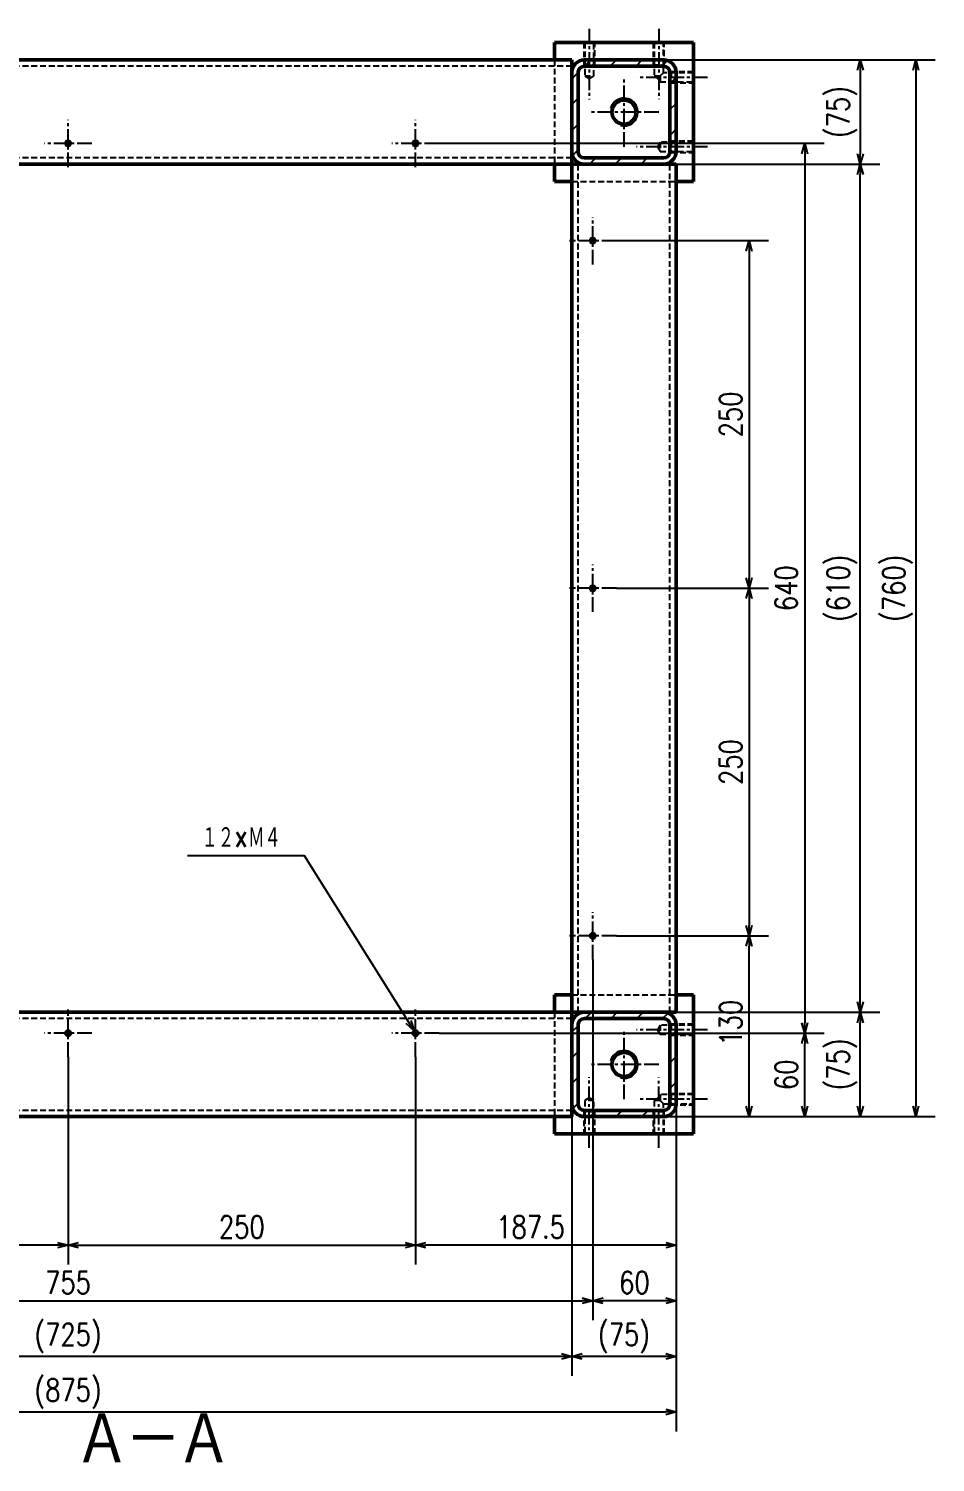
# Model space of a CAD drawing. Header units: millimetres. Extents: x -2067 to 1403, y -5380 to 1186.
# Drawn here: x -1578 to -925, y -5328 to -4296 of the extents above; entities that cross this region are included whole.
import ezdxf

# ---------------------------------------------------------------- set-up
doc = ezdxf.new("R2010")
doc.units = ezdxf.units.MM
doc.header["$LTSCALE"] = 0.331102
doc.linetypes.add('CENTER', pattern=[50.8, 31.75, -6.35, 6.35, -6.35])
doc.linetypes.add('DASHED', pattern=[19.05, 12.7, -6.35])
doc.layers.add('設計用（構成部品類）', color=7, linetype='Continuous')
doc.styles.get("Standard").update_dxf_attribs({"font": 'txt', "bigfont": 'extfont2'})
doc.dimstyles.get("Standard").update_dxf_attribs({"dimtxt": 2.5, "dimasz": 2.5, "dimexe": 1.25, "dimexo": 0.625, "dimtad": 1, "dimzin": 0, "dimdsep": 46, "dimtxsty": 'Standard', "dimcen": 2.5, "dimadec": 0, "dimazin": 0, "dimtfac": 0.75, "dimtmove": 0, "dimatfit": 3, "dimfxl": 1, "dimarcsym": 0})

# ---------------------------------------------------------------- blocks, each defined once
blk = doc.blocks.new('_OPEN30')
at = {"color": 0, "linetype": 'ByBlock', "lineweight": -2}
for p, q in [((-1, 0.267949), (0, 0)), ((0, 0), (-1, -0.267949)), ((0, 0), (-1, 0))]:
    blk.add_line(p, q, dxfattribs=at)
blk = doc.blocks.new('*D282')
at = {"layer": 'Defpoints', "color": 0}
for p in [(-1282.2, -4378.9), (-1282.2, -5018.9), (-1019.2, -5018.9)]:
    blk.add_point(p, dxfattribs=at)
at = {"layer": '設計用（構成部品類）', "color": 0, "linetype": 'Continuous', "lineweight": 25}
for p, q in [((-1282.2, -4378.9), (-1005.2, -4378.9)), ((-1019.2, -4386.4), (-1019.2, -5011.4)), ((-1282.2, -5018.9), (-1005.2, -5018.9))]:
    blk.add_line(p, q, dxfattribs=at)
at = {"layer": '設計用（構成部品類）', "color": 0, "lineweight": 25, "xscale": 7.5, "yscale": 7.5, "zscale": 7.5}
for p, rotation in [((-1019.2, -4378.9), 89.99999999999999), ((-1019.2, -5018.9), 270)]:
    blk.add_blockref('_OPEN30', p, dxfattribs=dict(at, rotation=rotation))
at = {"layer": '設計用（構成部品類）', "color": 0, "lineweight": 50, "insert": (-1032.5, -4698.9), "char_height": 16, "attachment_point": 5, "rotation": 90}
blk.add_mtext('\\W0.800000;640', dxfattribs=at)
blk = doc.blocks.new('*D283')
at = {"layer": 'Defpoints', "color": 0}
for p in [(-1282.2, -5018.9), (-1019.2, -5018.9), (-1120.7, -5078.9)]:
    blk.add_point(p, dxfattribs=at)
at = {"layer": '設計用（構成部品類）', "color": 0, "linetype": 'Continuous', "lineweight": 25}
for p, q in [((-1282.2, -5018.9), (-1005.2, -5018.9)), ((-1019.2, -5071.4), (-1019.2, -5026.4)), ((-1120.7, -5078.9), (-1005.2, -5078.9))]:
    blk.add_line(p, q, dxfattribs=at)
at = {"layer": '設計用（構成部品類）', "color": 0, "lineweight": 25, "xscale": 7.5, "yscale": 7.5, "zscale": 7.5}
for p, rotation in [((-1019.2, -5018.9), 90), ((-1019.2, -5078.9), 270)]:
    blk.add_blockref('_OPEN30', p, dxfattribs=dict(at, rotation=rotation))
at = {"layer": '設計用（構成部品類）', "color": 0, "lineweight": 50, "insert": (-1032.4, -5048.9), "char_height": 16, "attachment_point": 5, "rotation": 90}
blk.add_mtext('\\W0.800000;60', dxfattribs=at)
blk = doc.blocks.new('*D284')
at = {"layer": 'Defpoints', "color": 0}
for p in [(-1154.7, -4698.9), (-1154.7, -4948.9), (-1059.2, -4948.9)]:
    blk.add_point(p, dxfattribs=at)
at = {"layer": '設計用（構成部品類）', "color": 0, "linetype": 'Continuous', "lineweight": 25}
for p, q in [((-1154.7, -4698.9), (-1045.2, -4698.9)), ((-1059.2, -4706.4), (-1059.2, -4941.4)), ((-1154.7, -4948.9), (-1045.2, -4948.9))]:
    blk.add_line(p, q, dxfattribs=at)
at = {"layer": '設計用（構成部品類）', "color": 0, "lineweight": 25, "xscale": 7.5, "yscale": 7.5, "zscale": 7.5}
for p, rotation in [((-1059.2, -4698.9), 90), ((-1059.2, -4948.9), 270)]:
    blk.add_blockref('_OPEN30', p, dxfattribs=dict(at, rotation=rotation))
at = {"layer": '設計用（構成部品類）', "color": 0, "lineweight": 50, "insert": (-1072.4, -4823.9), "char_height": 16, "attachment_point": 5, "rotation": 90}
blk.add_mtext('\\W0.800000;250', dxfattribs=at)
blk = doc.blocks.new('*D285')
at = {"layer": 'Defpoints', "color": 0}
for p in [(-1154.7, -4448.9), (-1154.7, -4698.9), (-1059.2, -4698.9)]:
    blk.add_point(p, dxfattribs=at)
at = {"layer": '設計用（構成部品類）', "color": 0, "linetype": 'Continuous', "lineweight": 25}
for p, q in [((-1154.7, -4448.9), (-1045.2, -4448.9)), ((-1059.2, -4456.4), (-1059.2, -4691.4)), ((-1154.7, -4698.9), (-1045.2, -4698.9))]:
    blk.add_line(p, q, dxfattribs=at)
at = {"layer": '設計用（構成部品類）', "color": 0, "lineweight": 25, "xscale": 7.5, "yscale": 7.5, "zscale": 7.5}
for p, rotation in [((-1059.2, -4448.9), 90), ((-1059.2, -4698.9), 270)]:
    blk.add_blockref('_OPEN30', p, dxfattribs=dict(at, rotation=rotation))
at = {"layer": '設計用（構成部品類）', "color": 0, "lineweight": 50, "insert": (-1072.4, -4573.9), "char_height": 16, "attachment_point": 5, "rotation": 90}
blk.add_mtext('\\W0.800000;250', dxfattribs=at)
blk = doc.blocks.new('*D286')
at = {"layer": 'Defpoints', "color": 0}
for p in [(-1154.7, -4948.9), (-1059.2, -4948.9), (-1120.7, -5078.9)]:
    blk.add_point(p, dxfattribs=at)
at = {"layer": '設計用（構成部品類）', "color": 0, "linetype": 'Continuous', "lineweight": 25}
for p, q in [((-1154.7, -4948.9), (-1045.2, -4948.9)), ((-1059.2, -5071.4), (-1059.2, -4956.4)), ((-1120.7, -5078.9), (-1045.2, -5078.9))]:
    blk.add_line(p, q, dxfattribs=at)
at = {"layer": '設計用（構成部品類）', "color": 0, "lineweight": 25, "xscale": 7.5, "yscale": 7.5, "zscale": 7.5}
for p, rotation in [((-1059.2, -4948.9), 90), ((-1059.2, -5078.9), 270)]:
    blk.add_blockref('_OPEN30', p, dxfattribs=dict(at, rotation=rotation))
at = {"layer": '設計用（構成部品類）', "color": 0, "lineweight": 50, "insert": (-1072.4, -5011.4), "char_height": 16, "attachment_point": 5, "rotation": 90}
blk.add_mtext('\\W0.800000;130', dxfattribs=at)
blk = doc.blocks.new('*D287')
at = {"layer": 'Defpoints', "color": 0}
for p in [(-1926.7, -4965.9), (-1171.7, -4965.9), (-1171.7, -5211.4)]:
    blk.add_point(p, dxfattribs=at)
at = {"layer": '設計用（構成部品類）', "color": 0, "linetype": 'Continuous', "lineweight": 25}
for p, q in [((-1926.7, -4965.9), (-1926.7, -5225.4)), ((-1171.7, -4965.9), (-1171.7, -5225.4)), ((-1919.2, -5211.4), (-1179.2, -5211.4))]:
    blk.add_line(p, q, dxfattribs=at)
at = {"layer": '設計用（構成部品類）', "color": 0, "lineweight": 25, "xscale": 7.5, "yscale": 7.5, "zscale": 7.5, "rotation": 180}
blk.add_blockref('_OPEN30', (-1926.7, -5211.4), dxfattribs=at)
at = {"layer": '設計用（構成部品類）', "color": 0, "lineweight": 25, "xscale": 7.5, "yscale": 7.5, "zscale": 7.5}
blk.add_blockref('_OPEN30', (-1171.7, -5211.4), dxfattribs=at)
at = {"layer": '設計用（構成部品類）', "color": 0, "lineweight": 50, "insert": (-1549.2, -5198.3), "char_height": 16, "attachment_point": 5}
blk.add_mtext('\\W0.800000;755', dxfattribs=at)
blk = doc.blocks.new('*D288')
at = {"layer": 'Defpoints', "color": 0}
for p in [(-1171.7, -4965.9), (-1111.7, -5069.9), (-1171.7, -5211.4)]:
    blk.add_point(p, dxfattribs=at)
at = {"layer": '設計用（構成部品類）', "color": 0, "linetype": 'Continuous', "lineweight": 25}
for p, q in [((-1171.7, -4965.9), (-1171.7, -5225.4)), ((-1111.7, -5069.9), (-1111.7, -5225.4)), ((-1119.2, -5211.4), (-1164.2, -5211.4))]:
    blk.add_line(p, q, dxfattribs=at)
at = {"layer": '設計用（構成部品類）', "color": 0, "lineweight": 25, "xscale": 7.5, "yscale": 7.5, "zscale": 7.5, "rotation": 180}
blk.add_blockref('_OPEN30', (-1171.7, -5211.4), dxfattribs=at)
at = {"layer": '設計用（構成部品類）', "color": 0, "lineweight": 25, "xscale": 7.5, "yscale": 7.5, "zscale": 7.5}
blk.add_blockref('_OPEN30', (-1111.7, -5211.4), dxfattribs=at)
at = {"layer": '設計用（構成部品類）', "color": 0, "lineweight": 50, "insert": (-1141.7, -5198.3), "char_height": 16, "attachment_point": 5}
blk.add_mtext('\\W0.800000;60', dxfattribs=at)
blk = doc.blocks.new('*D289')
at = {"layer": 'Defpoints', "color": 0}
for p in [(-1549.2, -5035.9), (-1299.2, -5035.9), (-1299.2, -5171.4)]:
    blk.add_point(p, dxfattribs=at)
at = {"layer": '設計用（構成部品類）', "color": 0, "linetype": 'Continuous', "lineweight": 25}
for p, q in [((-1549.2, -5035.9), (-1549.2, -5185.4)), ((-1299.2, -5035.9), (-1299.2, -5185.4)), ((-1541.7, -5171.4), (-1306.7, -5171.4))]:
    blk.add_line(p, q, dxfattribs=at)
at = {"layer": '設計用（構成部品類）', "color": 0, "lineweight": 25, "xscale": 7.5, "yscale": 7.5, "zscale": 7.5, "rotation": 180}
blk.add_blockref('_OPEN30', (-1549.2, -5171.4), dxfattribs=at)
at = {"layer": '設計用（構成部品類）', "color": 0, "lineweight": 25, "xscale": 7.5, "yscale": 7.5, "zscale": 7.5}
blk.add_blockref('_OPEN30', (-1299.2, -5171.4), dxfattribs=at)
at = {"layer": '設計用（構成部品類）', "color": 0, "lineweight": 50, "insert": (-1424.2, -5158.3), "char_height": 16, "attachment_point": 5}
blk.add_mtext('\\W0.800000;250', dxfattribs=at)
blk = doc.blocks.new('*D290')
at = {"layer": 'Defpoints', "color": 0}
for p in [(-1799.2, -5035.9), (-1549.2, -5035.9), (-1799.2, -5171.4)]:
    blk.add_point(p, dxfattribs=at)
at = {"layer": '設計用（構成部品類）', "color": 0, "linetype": 'Continuous', "lineweight": 25}
for p, q in [((-1799.2, -5035.9), (-1799.2, -5185.4)), ((-1549.2, -5035.9), (-1549.2, -5185.4)), ((-1556.7, -5171.4), (-1791.7, -5171.4))]:
    blk.add_line(p, q, dxfattribs=at)
at = {"layer": '設計用（構成部品類）', "color": 0, "lineweight": 25, "xscale": 7.5, "yscale": 7.5, "zscale": 7.5, "rotation": 180}
blk.add_blockref('_OPEN30', (-1799.2, -5171.4), dxfattribs=at)
at = {"layer": '設計用（構成部品類）', "color": 0, "lineweight": 25, "xscale": 7.5, "yscale": 7.5, "zscale": 7.5}
blk.add_blockref('_OPEN30', (-1549.2, -5171.4), dxfattribs=at)
at = {"layer": '設計用（構成部品類）', "color": 0, "lineweight": 50, "insert": (-1674.2, -5158.3), "char_height": 16, "attachment_point": 5}
blk.add_mtext('\\W0.800000;250', dxfattribs=at)
blk = doc.blocks.new('*D291')
at = {"layer": 'Defpoints', "color": 0}
for p in [(-1299.2, -5035.9), (-1111.7, -5069.9), (-1299.2, -5171.4)]:
    blk.add_point(p, dxfattribs=at)
at = {"layer": '設計用（構成部品類）', "color": 0, "linetype": 'Continuous', "lineweight": 25}
for p, q in [((-1299.2, -5035.9), (-1299.2, -5185.4)), ((-1111.7, -5069.9), (-1111.7, -5185.4)), ((-1119.2, -5171.4), (-1291.7, -5171.4))]:
    blk.add_line(p, q, dxfattribs=at)
at = {"layer": '設計用（構成部品類）', "color": 0, "lineweight": 25, "xscale": 7.5, "yscale": 7.5, "zscale": 7.5, "rotation": 180}
blk.add_blockref('_OPEN30', (-1299.2, -5171.4), dxfattribs=at)
at = {"layer": '設計用（構成部品類）', "color": 0, "lineweight": 25, "xscale": 7.5, "yscale": 7.5, "zscale": 7.5}
blk.add_blockref('_OPEN30', (-1111.7, -5171.4), dxfattribs=at)
at = {"layer": '設計用（構成部品類）', "color": 0, "lineweight": 50, "insert": (-1216.4, -5158.3), "char_height": 16, "attachment_point": 5}
blk.add_mtext('\\W0.800000;187.5', dxfattribs=at)
blk = doc.blocks.new('DIM_0006')
at = {"layer": '設計用（構成部品類）', "color": 7, "linetype": 'Continuous', "lineweight": 25}
for points in [[(2.3, 139.4), (0, 146.8), (5.7, 141.5)], [(0, 146.8), (78.9, 21), (162.9, 21)]]:
    blk.add_lwpolyline(points, dxfattribs=at)
at = {"layer": '設計用（構成部品類）', "color": 7, "linetype": 'Continuous', "lineweight": 50, "width": 0.666667}
blk.add_text('１２×Ｍ４', height=16, rotation=180, dxfattribs=at).set_placement((152.9, 16))
blk = doc.blocks.new('*D293')
at = {"layer": 'Defpoints', "color": 0}
for p in [(-1120.7, -4318.9), (-1120.7, -5078.9), (-939.2, -5078.9)]:
    blk.add_point(p, dxfattribs=at)
at = {"layer": '設計用（構成部品類）', "color": 0, "linetype": 'Continuous', "lineweight": 25}
for p, q in [((-1120.7, -4318.9), (-925.2, -4318.9)), ((-939.2, -4326.4), (-939.2, -5071.4)), ((-1120.7, -5078.9), (-925.2, -5078.9))]:
    blk.add_line(p, q, dxfattribs=at)
at = {"layer": '設計用（構成部品類）', "color": 0, "lineweight": 25, "xscale": 7.5, "yscale": 7.5, "zscale": 7.5}
for p, rotation in [((-939.2, -4318.9), 90), ((-939.2, -5078.9), 270)]:
    blk.add_blockref('_OPEN30', p, dxfattribs=dict(at, rotation=rotation))
at = {"layer": '設計用（構成部品類）', "color": 0, "lineweight": 50, "insert": (-952.4, -4698.9), "char_height": 16, "attachment_point": 5, "rotation": 90}
blk.add_mtext('\\W0.800000;(760)', dxfattribs=at)
blk = doc.blocks.new('*D294')
at = {"layer": 'Defpoints', "color": 0}
for p in [(-1120.7, -4318.9), (-1120.7, -4393.9), (-979.2, -4393.9)]:
    blk.add_point(p, dxfattribs=at)
at = {"layer": '設計用（構成部品類）', "color": 0, "linetype": 'Continuous', "lineweight": 25}
for p, q in [((-1120.7, -4318.9), (-965.2, -4318.9)), ((-979.2, -4326.4), (-979.2, -4386.4)), ((-1120.7, -4393.9), (-965.2, -4393.9))]:
    blk.add_line(p, q, dxfattribs=at)
at = {"layer": '設計用（構成部品類）', "color": 0, "lineweight": 25, "xscale": 7.5, "yscale": 7.5, "zscale": 7.5}
for p, rotation in [((-979.2, -4318.9), 90), ((-979.2, -4393.9), 270)]:
    blk.add_blockref('_OPEN30', p, dxfattribs=dict(at, rotation=rotation))
at = {"layer": '設計用（構成部品類）', "color": 0, "lineweight": 50, "insert": (-992.4, -4356.4), "char_height": 16, "attachment_point": 5, "rotation": 90}
blk.add_mtext('\\W0.800000;(75)', dxfattribs=at)
blk = doc.blocks.new('*D295')
at = {"layer": 'Defpoints', "color": 0}
for p in [(-1120.7, -4393.9), (-979.2, -4393.9), (-1120.7, -5003.9)]:
    blk.add_point(p, dxfattribs=at)
at = {"layer": '設計用（構成部品類）', "color": 0, "linetype": 'Continuous', "lineweight": 25}
for p, q in [((-1120.7, -4393.9), (-965.2, -4393.9)), ((-979.2, -4996.4), (-979.2, -4401.4)), ((-1120.7, -5003.9), (-965.2, -5003.9))]:
    blk.add_line(p, q, dxfattribs=at)
at = {"layer": '設計用（構成部品類）', "color": 0, "lineweight": 25, "xscale": 7.5, "yscale": 7.5, "zscale": 7.5}
for p, rotation in [((-979.2, -4393.9), 90), ((-979.2, -5003.9), 270)]:
    blk.add_blockref('_OPEN30', p, dxfattribs=dict(at, rotation=rotation))
at = {"layer": '設計用（構成部品類）', "color": 0, "lineweight": 50, "insert": (-992.4, -4698.9), "char_height": 16, "attachment_point": 5, "rotation": 90}
blk.add_mtext('\\W0.800000;(610)', dxfattribs=at)
blk = doc.blocks.new('*D296')
at = {"layer": 'Defpoints', "color": 0}
for p in [(-1120.7, -5003.9), (-979.2, -5003.9), (-1120.7, -5078.9)]:
    blk.add_point(p, dxfattribs=at)
at = {"layer": '設計用（構成部品類）', "color": 0, "linetype": 'Continuous', "lineweight": 25}
for p, q in [((-1120.7, -5003.9), (-965.2, -5003.9)), ((-979.2, -5071.4), (-979.2, -5011.4)), ((-1120.7, -5078.9), (-965.2, -5078.9))]:
    blk.add_line(p, q, dxfattribs=at)
at = {"layer": '設計用（構成部品類）', "color": 0, "lineweight": 25, "xscale": 7.5, "yscale": 7.5, "zscale": 7.5}
for p, rotation in [((-979.2, -5003.9), 90), ((-979.2, -5078.9), 270)]:
    blk.add_blockref('_OPEN30', p, dxfattribs=dict(at, rotation=rotation))
at = {"layer": '設計用（構成部品類）', "color": 0, "lineweight": 50, "insert": (-992.4, -5041.4), "char_height": 16, "attachment_point": 5, "rotation": 90}
blk.add_mtext('\\W0.800000;(75)', dxfattribs=at)
blk = doc.blocks.new('*D298')
at = {"layer": 'Defpoints', "color": 0}
for p in [(-1911.7, -5069.9), (-1186.7, -5069.9), (-1911.7, -5251.4)]:
    blk.add_point(p, dxfattribs=at)
at = {"layer": '設計用（構成部品類）', "color": 0, "linetype": 'Continuous', "lineweight": 25}
for p, q in [((-1911.7, -5069.9), (-1911.7, -5265.4)), ((-1186.7, -5069.9), (-1186.7, -5265.4)), ((-1194.2, -5251.4), (-1904.2, -5251.4))]:
    blk.add_line(p, q, dxfattribs=at)
at = {"layer": '設計用（構成部品類）', "color": 0, "lineweight": 25, "xscale": 7.5, "yscale": 7.5, "zscale": 7.5, "rotation": 180}
blk.add_blockref('_OPEN30', (-1911.7, -5251.4), dxfattribs=at)
at = {"layer": '設計用（構成部品類）', "color": 0, "lineweight": 25, "xscale": 7.5, "yscale": 7.5, "zscale": 7.5}
blk.add_blockref('_OPEN30', (-1186.7, -5251.4), dxfattribs=at)
at = {"layer": '設計用（構成部品類）', "color": 0, "lineweight": 50, "insert": (-1549.2, -5238.3), "char_height": 16, "attachment_point": 5}
blk.add_mtext('\\W0.800000;(725)', dxfattribs=at)
blk = doc.blocks.new('*D299')
at = {"layer": 'Defpoints', "color": 0}
for p in [(-1186.7, -5069.9), (-1111.7, -5069.9), (-1186.7, -5251.4)]:
    blk.add_point(p, dxfattribs=at)
at = {"layer": '設計用（構成部品類）', "color": 0, "linetype": 'Continuous', "lineweight": 25}
for p, q in [((-1186.7, -5069.9), (-1186.7, -5265.4)), ((-1111.7, -5069.9), (-1111.7, -5265.4)), ((-1119.2, -5251.4), (-1179.2, -5251.4))]:
    blk.add_line(p, q, dxfattribs=at)
at = {"layer": '設計用（構成部品類）', "color": 0, "lineweight": 25, "xscale": 7.5, "yscale": 7.5, "zscale": 7.5, "rotation": 180}
blk.add_blockref('_OPEN30', (-1186.7, -5251.4), dxfattribs=at)
at = {"layer": '設計用（構成部品類）', "color": 0, "lineweight": 25, "xscale": 7.5, "yscale": 7.5, "zscale": 7.5}
blk.add_blockref('_OPEN30', (-1111.7, -5251.4), dxfattribs=at)
at = {"layer": '設計用（構成部品類）', "color": 0, "lineweight": 50, "insert": (-1149.2, -5238.3), "char_height": 16, "attachment_point": 5}
blk.add_mtext('\\W0.800000;(75)', dxfattribs=at)
blk = doc.blocks.new('*D300')
at = {"layer": 'Defpoints', "color": 0}
for p in [(-1986.7, -5069.9), (-1111.7, -5069.9), (-1111.7, -5291.4)]:
    blk.add_point(p, dxfattribs=at)
at = {"layer": '設計用（構成部品類）', "color": 0, "linetype": 'Continuous', "lineweight": 25}
for p, q in [((-1986.7, -5069.9), (-1986.7, -5305.4)), ((-1111.7, -5069.9), (-1111.7, -5305.4)), ((-1979.2, -5291.4), (-1119.2, -5291.4))]:
    blk.add_line(p, q, dxfattribs=at)
at = {"layer": '設計用（構成部品類）', "color": 0, "lineweight": 25, "xscale": 7.5, "yscale": 7.5, "zscale": 7.5, "rotation": 180}
blk.add_blockref('_OPEN30', (-1986.7, -5291.4), dxfattribs=at)
at = {"layer": '設計用（構成部品類）', "color": 0, "lineweight": 25, "xscale": 7.5, "yscale": 7.5, "zscale": 7.5}
blk.add_blockref('_OPEN30', (-1111.7, -5291.4), dxfattribs=at)
at = {"layer": '設計用（構成部品類）', "color": 0, "lineweight": 50, "insert": (-1549.2, -5278.3), "char_height": 16, "attachment_point": 5}
blk.add_mtext('\\W0.800000;(875)', dxfattribs=at)
blk = doc.blocks.new('JZB_0108')
at = {"layer": '設計用（構成部品類）', "color": 8, "linetype": 'CENTER', "lineweight": 25}
for p, q in [((17, 34), (17, 0)), ((0, 17), (34, 17))]:
    blk.add_line(p, q, dxfattribs=at)
at = {"layer": '設計用（構成部品類）', "color": 254, "linetype": 'Continuous', "lineweight": 50}
blk.add_circle((17, 17), 1.62, dxfattribs=at)
at = {"layer": '設計用（構成部品類）', "color": 254, "linetype": 'Continuous', "lineweight": 25}
blk.add_arc((17, 17), 2, 75, 345, dxfattribs=at)
blk = doc.blocks.new('JZB_0109')
at = {"layer": '設計用（構成部品類）', "color": 8, "linetype": 'CENTER', "lineweight": 25}
for p, q in [((17, 34), (17, 0)), ((0, 17), (34, 17))]:
    blk.add_line(p, q, dxfattribs=at)
at = {"layer": '設計用（構成部品類）', "color": 254, "linetype": 'Continuous', "lineweight": 50}
blk.add_circle((17, 17), 1.62, dxfattribs=at)
at = {"layer": '設計用（構成部品類）', "color": 254, "linetype": 'Continuous', "lineweight": 25}
blk.add_arc((17, 17), 2, 75, 345, dxfattribs=at)
blk = doc.blocks.new('JZB_0110')
at = {"layer": '設計用（構成部品類）', "color": 8, "linetype": 'CENTER', "lineweight": 25}
for p, q in [((17, 34), (17, 0)), ((0, 17), (34, 17))]:
    blk.add_line(p, q, dxfattribs=at)
at = {"layer": '設計用（構成部品類）', "color": 254, "linetype": 'Continuous', "lineweight": 50}
blk.add_circle((17, 17), 1.62, dxfattribs=at)
at = {"layer": '設計用（構成部品類）', "color": 254, "linetype": 'Continuous', "lineweight": 25}
blk.add_arc((17, 17), 2, 75, 345, dxfattribs=at)
blk = doc.blocks.new('JZB_0111')
at = {"layer": '設計用（構成部品類）', "color": 8, "linetype": 'CENTER', "lineweight": 25}
blk.add_line((0, 4), (50.6, 4), dxfattribs=at)
at = {"layer": '設計用（構成部品類）', "color": 254, "linetype": 'DASHED', "lineweight": 25}
for p, q in [((26, 8), (10, 8)), ((34, 7.3), (10, 7.3)), ((10, 0.7), (31.7, 0.7)), ((10, 0), (26, 0)), ((26, 0), (26, 8)), ((27.2, 7.3), (26, 8)), ((26, 0), (27.2, 0.7)), ((34, 3), (34, 7.3)), ((35.6, 4.6), (34, 7.3)), ((35.6, 4.6), (35.5, 4.5))]:
    blk.add_line(p, q, dxfattribs=at)
blk = doc.blocks.new('JZB_0112')
at = {"layer": '設計用（構成部品類）', "color": 8, "linetype": 'CENTER', "lineweight": 25}
blk.add_line((0, 4), (50.9, 4), dxfattribs=at)
at = {"layer": '設計用（構成部品類）', "color": 254, "linetype": 'DASHED', "lineweight": 25}
for p, q in [((26, 8), (10, 8)), ((34, 7.3), (10, 7.3)), ((10, 0.7), (34, 0.7)), ((10, 0), (26, 0)), ((27.2, 7.3), (26, 8)), ((26, 0), (26, 8)), ((26, 0), (27.2, 0.7)), ((34, 0.7), (34, 7.3)), ((35.9, 4), (34, 7.3)), ((34, 0.7), (35.9, 4))]:
    blk.add_line(p, q, dxfattribs=at)
blk = doc.blocks.new('JZB_0113')
at = {"layer": '設計用（構成部品類）', "color": 8, "linetype": 'CENTER', "lineweight": 25}
blk.add_line((4, 0), (4, 50.9), dxfattribs=at)
at = {"layer": '設計用（構成部品類）', "color": 254, "linetype": 'DASHED', "lineweight": 25}
for p, q in [((4, 35.9), (0.7, 34)), ((0.7, 34), (0.7, 10)), ((7.3, 34), (0.7, 34)), ((7.3, 34), (4, 35.9)), ((7.3, 10), (7.3, 34)), ((0.7, 27.2), (0, 26)), ((0, 26), (0, 10)), ((8, 26), (0, 26)), ((8, 26), (7.3, 27.2)), ((8, 10), (8, 26))]:
    blk.add_line(p, q, dxfattribs=at)
blk = doc.blocks.new('JZB_0114')
at = {"layer": '設計用（構成部品類）', "color": 8, "linetype": 'CENTER', "lineweight": 25}
blk.add_line((4, 0), (4, 50.6), dxfattribs=at)
at = {"layer": '設計用（構成部品類）', "color": 254, "linetype": 'DASHED', "lineweight": 25}
for p, q in [((0.7, 31.7), (0.7, 10)), ((7.3, 34), (3, 34)), ((7.3, 34), (4.6, 35.6)), ((7.3, 10), (7.3, 34)), ((0.7, 27.2), (0, 26)), ((0, 26), (0, 10)), ((8, 26), (0, 26)), ((8, 26), (7.3, 27.2)), ((8, 10), (8, 26))]:
    blk.add_line(p, q, dxfattribs=at)
blk = doc.blocks.new('JZB_0115')
at = {"layer": '設計用（構成部品類）', "color": 8, "linetype": 'CENTER', "lineweight": 25}
for p, q in [((25, 50), (25, 0)), ((0, 25), (50, 25))]:
    blk.add_line(p, q, dxfattribs=at)
at = {"layer": '設計用（構成部品類）', "color": 254, "linetype": 'Continuous', "lineweight": 50}
blk.add_circle((25, 25), 8.65, dxfattribs=at)
at = {"layer": '設計用（構成部品類）', "color": 254, "linetype": 'Continuous', "lineweight": 25}
blk.add_arc((25, 25), 10, 75, 345, dxfattribs=at)
blk = doc.blocks.new('JZB_0116')
at = {"layer": '設計用（構成部品類）', "color": 8, "linetype": 'CENTER', "lineweight": 25}
blk.add_line((0, 4), (50.6, 4), dxfattribs=at)
at = {"layer": '設計用（構成部品類）', "color": 254, "linetype": 'DASHED', "lineweight": 25}
for p, q in [((26, 8), (10, 8)), ((31.7, 7.3), (10, 7.3)), ((10, 0.7), (34, 0.7)), ((10, 0), (26, 0)), ((27.2, 7.3), (26, 8)), ((26, 0), (26, 8)), ((26, 0), (27.2, 0.7)), ((34, 0.7), (34, 5)), ((34, 0.7), (35.6, 3.4))]:
    blk.add_line(p, q, dxfattribs=at)
blk = doc.blocks.new('JZB_0117')
at = {"layer": '設計用（構成部品類）', "color": 8, "linetype": 'CENTER', "lineweight": 25}
blk.add_line((0, 4), (50.9, 4), dxfattribs=at)
at = {"layer": '設計用（構成部品類）', "color": 254, "linetype": 'DASHED', "lineweight": 25}
for p, q in [((26, 8), (10, 8)), ((34, 7.3), (10, 7.3)), ((10, 0.7), (34, 0.7)), ((10, 0), (26, 0)), ((27.2, 7.3), (26, 8)), ((26, 0), (26, 8)), ((26, 0), (27.2, 0.7)), ((35.9, 4), (34, 7.3)), ((34, 0.7), (34, 7.3)), ((34, 0.7), (35.9, 4))]:
    blk.add_line(p, q, dxfattribs=at)
blk = doc.blocks.new('JZB_0118')
at = {"layer": '設計用（構成部品類）', "color": 8, "linetype": 'CENTER', "lineweight": 25}
blk.add_line((4, 50.9), (4, 0), dxfattribs=at)
at = {"layer": '設計用（構成部品類）', "color": 254, "linetype": 'DASHED', "lineweight": 25}
for p, q in [((0, 40.9), (0, 24.9)), ((0.7, 40.9), (0.7, 16.9)), ((7.3, 16.9), (7.3, 40.9)), ((8, 24.9), (8, 40.9)), ((0, 24.9), (0.7, 23.8)), ((0, 24.9), (8, 24.9)), ((7.3, 23.8), (8, 24.9)), ((0.7, 16.9), (4, 15)), ((0.7, 16.9), (7.3, 16.9)), ((4, 15), (7.3, 16.9))]:
    blk.add_line(p, q, dxfattribs=at)
blk = doc.blocks.new('JZB_0119')
at = {"layer": '設計用（構成部品類）', "color": 8, "linetype": 'CENTER', "lineweight": 25}
blk.add_line((4, 50.6), (4, 0), dxfattribs=at)
at = {"layer": '設計用（構成部品類）', "color": 254, "linetype": 'DASHED', "lineweight": 25}
for p, q in [((0, 40.6), (0, 24.6)), ((0.7, 40.6), (0.7, 18.9)), ((7.3, 16.6), (7.3, 40.6)), ((8, 24.6), (8, 40.6)), ((0, 24.6), (0.7, 23.4)), ((0, 24.6), (8, 24.6)), ((7.3, 23.4), (8, 24.6)), ((3, 16.6), (7.3, 16.6)), ((4.6, 15), (7.3, 16.6))]:
    blk.add_line(p, q, dxfattribs=at)
blk = doc.blocks.new('JZB_0120')
at = {"layer": '設計用（構成部品類）', "color": 8, "linetype": 'CENTER', "lineweight": 25}
for p, q in [((25, 50), (25, 0)), ((0, 25), (50, 25))]:
    blk.add_line(p, q, dxfattribs=at)
at = {"layer": '設計用（構成部品類）', "color": 254, "linetype": 'Continuous', "lineweight": 50}
blk.add_circle((25, 25), 8.65, dxfattribs=at)
at = {"layer": '設計用（構成部品類）', "color": 254, "linetype": 'Continuous', "lineweight": 25}
blk.add_arc((25, 25), 10, 75, 345, dxfattribs=at)
blk = doc.blocks.new('JZB_0135')
at = {"layer": '設計用（構成部品類）', "color": 8, "linetype": 'CENTER', "lineweight": 25}
for p, q in [((17, 34), (17, 0)), ((0, 17), (34, 17))]:
    blk.add_line(p, q, dxfattribs=at)
at = {"layer": '設計用（構成部品類）', "color": 254, "linetype": 'Continuous', "lineweight": 50}
blk.add_circle((17, 17), 1.62, dxfattribs=at)
at = {"layer": '設計用（構成部品類）', "color": 254, "linetype": 'Continuous', "lineweight": 25}
blk.add_arc((17, 17), 2, 75, 345, dxfattribs=at)
blk = doc.blocks.new('JZB_0136')
at = {"layer": '設計用（構成部品類）', "color": 8, "linetype": 'CENTER', "lineweight": 25}
for p, q in [((17, 34), (17, 0)), ((0, 17), (34, 17))]:
    blk.add_line(p, q, dxfattribs=at)
at = {"layer": '設計用（構成部品類）', "color": 254, "linetype": 'Continuous', "lineweight": 50}
blk.add_circle((17, 17), 1.62, dxfattribs=at)
at = {"layer": '設計用（構成部品類）', "color": 254, "linetype": 'Continuous', "lineweight": 25}
blk.add_arc((17, 17), 2, 75, 345, dxfattribs=at)
blk = doc.blocks.new('JZB_0137')
at = {"layer": '設計用（構成部品類）', "color": 8, "linetype": 'CENTER', "lineweight": 25}
for p, q in [((17, 34), (17, 0)), ((0, 17), (34, 17))]:
    blk.add_line(p, q, dxfattribs=at)
at = {"layer": '設計用（構成部品類）', "color": 254, "linetype": 'Continuous', "lineweight": 50}
blk.add_circle((17, 17), 1.62, dxfattribs=at)
at = {"layer": '設計用（構成部品類）', "color": 254, "linetype": 'Continuous', "lineweight": 25}
blk.add_arc((17, 17), 2, 75, 345, dxfattribs=at)
blk = doc.blocks.new('JZB_0138')
at = {"layer": '設計用（構成部品類）', "color": 8, "linetype": 'CENTER', "lineweight": 25}
for p, q in [((17, 34), (17, 0)), ((0, 17), (34, 17))]:
    blk.add_line(p, q, dxfattribs=at)
at = {"layer": '設計用（構成部品類）', "color": 254, "linetype": 'Continuous', "lineweight": 50}
blk.add_circle((17, 17), 1.62, dxfattribs=at)
at = {"layer": '設計用（構成部品類）', "color": 254, "linetype": 'Continuous', "lineweight": 25}
blk.add_arc((17, 17), 2, 75, 345, dxfattribs=at)

msp = doc.modelspace()

# ---------------------------------------------------------------- hatches: boundary and pattern name
at = {"layer": '設計用（構成部品類）', "linetype": 'Continuous', "lineweight": 25}
h = msp.add_hatch(dxfattribs=at)
h.set_pattern_fill('ANSI31', scale=4.1265, angle=180)
h.set_pattern_definition([(225, (-1019.188, -5091.441), (9.26426, -9.26426), [])])
edge = h.paths.add_edge_path()
edge.add_arc((-1177.688, -4384.9408), 9, 180, 270)
edge.add_line((-1177.688, -4393.9408), (-1120.688, -4393.9408))
edge.add_arc((-1120.688, -4384.9408), 9, 270, 360)
edge.add_line((-1111.688, -4384.9408), (-1111.688, -4327.9408))
edge.add_arc((-1120.688, -4327.9408), 9, 0, 90)
edge.add_line((-1120.688, -4318.9408), (-1177.688, -4318.9408))
edge.add_arc((-1177.688, -4327.9408), 9, 90, 180)
edge.add_line((-1186.688, -4327.9408), (-1186.688, -4384.9408))
edge = h.paths.add_edge_path()
edge.add_arc((-1120.688, -4384.9408), 4.5, 270, 360)
edge.add_line((-1116.188, -4327.9408), (-1116.188, -4384.9408))
edge.add_arc((-1120.688, -4327.9408), 4.5, 0, 90)
edge.add_line((-1177.688, -4323.4408), (-1120.688, -4323.4408))
edge.add_arc((-1177.688, -4327.9408), 4.5, 90, 180)
edge.add_line((-1182.188, -4384.9408), (-1182.188, -4327.9408))
edge.add_arc((-1177.688, -4384.9408), 4.5, 180, 270)
edge.add_line((-1120.688, -4389.4408), (-1177.688, -4389.4408))
h = msp.add_hatch(dxfattribs=at)
h.set_pattern_fill('ANSI31', scale=4.1265, angle=180)
h.set_pattern_definition([(225, (-1019.188, -5091.441), (9.2643, -9.2643), [])])
edge = h.paths.add_edge_path()
edge.add_arc((-1177.688, -5069.9408), 9, 180, 270)
edge.add_line((-1177.688, -5078.9408), (-1120.688, -5078.9408))
edge.add_arc((-1120.688, -5069.9408), 9, 270, 360)
edge.add_line((-1111.688, -5069.9408), (-1111.688, -5012.9408))
edge.add_arc((-1120.688, -5012.9408), 9, 0, 90)
edge.add_line((-1120.688, -5003.9408), (-1177.688, -5003.9408))
edge.add_arc((-1177.688, -5012.9408), 9, 90, 180)
edge.add_line((-1186.688, -5012.9408), (-1186.688, -5069.9408))
edge = h.paths.add_edge_path()
edge.add_arc((-1120.688, -5069.9408), 4.5, 270, 360)
edge.add_line((-1116.188, -5012.9408), (-1116.188, -5069.9408))
edge.add_arc((-1120.688, -5012.9408), 4.5, 0, 90)
edge.add_line((-1177.688, -5008.4408), (-1120.688, -5008.4408))
edge.add_arc((-1177.688, -5012.9408), 4.5, 90, 180)
edge.add_line((-1182.188, -5069.9408), (-1182.188, -5012.9408))
edge.add_arc((-1177.688, -5069.9408), 4.5, 180, 270)
edge.add_line((-1120.688, -5074.4408), (-1177.688, -5074.4408))

# ---------------------------------------------------------------- linework, layer by layer
at = {"layer": '設計用（構成部品類）', "color": 254, "linetype": 'Continuous', "lineweight": 50}
for p, q in [((-1199.188, -4306.4408), (-1199.188, -4318.9408)), ((-1199.188, -4306.4408), (-1099.188, -4306.4408)), ((-1099.188, -4306.4408), (-1099.188, -4406.4408)), ((-1186.688, -4318.9408), (-1911.688, -4318.9408)), ((-1186.688, -4318.9408), (-1186.688, -4327.9408)), ((-1177.688, -4318.9408), (-1120.688, -4318.9408)), ((-1186.688, -4384.9408), (-1186.688, -4327.9408)), ((-1182.188, -4384.9408), (-1182.188, -4327.9408)), ((-1177.688, -4323.4408), (-1120.688, -4323.4408)), ((-1116.188, -4327.9408), (-1116.188, -4384.9408)), ((-1111.688, -4327.9408), (-1111.688, -4384.9408)), ((-1186.688, -4384.9408), (-1186.688, -4393.9408)), ((-1120.688, -4389.4408), (-1177.688, -4389.4408)), ((-1186.688, -4393.9408), (-1911.688, -4393.9408)), ((-1199.188, -4393.9408), (-1199.188, -4406.4408)), ((-1186.688, -5003.9408), (-1186.688, -4393.9408)), ((-1177.688, -4393.9408), (-1186.688, -4393.9408)), ((-1120.688, -4393.9408), (-1177.688, -4393.9408)), ((-1111.688, -4393.9408), (-1120.688, -4393.9408)), ((-1111.688, -5003.9408), (-1111.688, -4393.9408)), ((-1199.188, -4406.4408), (-1186.688, -4406.4408)), ((-1111.688, -4406.4408), (-1099.188, -4406.4408)), ((-1199.188, -4991.4408), (-1186.688, -4991.4408)), ((-1199.188, -4991.4408), (-1199.188, -5003.9408)), ((-1111.688, -4991.4408), (-1099.188, -4991.4408)), ((-1099.188, -4991.4408), (-1099.188, -5091.4408)), ((-1186.688, -5003.9408), (-1911.688, -5003.9408)), ((-1177.688, -5003.9408), (-1186.688, -5003.9408)), ((-1186.688, -5012.9408), (-1186.688, -5003.9408)), ((-1177.688, -5003.9408), (-1120.688, -5003.9408)), ((-1177.688, -5008.4408), (-1120.688, -5008.4408)), ((-1111.688, -5003.9408), (-1120.688, -5003.9408)), ((-1186.688, -5069.9408), (-1186.688, -5012.9408)), ((-1182.188, -5069.9408), (-1182.188, -5012.9408)), ((-1116.188, -5012.9408), (-1116.188, -5069.9408)), ((-1111.688, -5012.9408), (-1111.688, -5069.9408)), ((-1186.688, -5069.9408), (-1186.688, -5078.9408)), ((-1186.688, -5078.9408), (-1911.688, -5078.9408)), ((-1199.188, -5078.9408), (-1199.188, -5091.4408)), ((-1120.688, -5074.4408), (-1177.688, -5074.4408)), ((-1120.688, -5078.9408), (-1177.688, -5078.9408)), ((-1199.188, -5091.4408), (-1099.188, -5091.4408))]:
    msp.add_line(p, q, dxfattribs=at)
at = {"layer": '設計用（構成部品類）', "color": 254, "linetype": 'DASHED', "lineweight": 25}
for p, q in [((-1199.188, -4318.9408), (-1199.188, -4393.9408)), ((-1186.688, -4323.4408), (-1911.688, -4323.4408)), ((-1120.863, -4328.1158), (-1123.188, -4330.4408)), ((-1186.688, -4389.4408), (-1911.688, -4389.4408)), ((-1182.188, -5003.9408), (-1182.188, -4393.9408)), ((-1116.188, -5003.9408), (-1116.188, -4393.9408)), ((-1186.688, -4406.4408), (-1111.688, -4406.4408)), ((-1186.688, -4991.4408), (-1111.688, -4991.4408)), ((-1186.688, -5008.4408), (-1911.688, -5008.4408)), ((-1199.188, -5003.9408), (-1199.188, -5078.9408)), ((-1120.863, -5069.7658), (-1123.188, -5067.4408)), ((-1186.688, -5074.4408), (-1911.688, -5074.4408))]:
    msp.add_line(p, q, dxfattribs=at)
at = {"layer": '設計用（構成部品類）', "color": 254, "linetype": 'Continuous', "lineweight": 50}
for centre, radius, start, end in [((-1177.688, -4327.9408), 9, 90, 180), ((-1120.688, -4327.9408), 9, 0, 90), ((-1177.688, -4327.9408), 4.5, 90, 180), ((-1120.688, -4327.9408), 4.5, 0, 90), ((-1177.688, -4384.9408), 9, 180, 270), ((-1177.688, -4384.9408), 4.5, 180, 270), ((-1120.688, -4384.9408), 9, 270, 0), ((-1120.688, -4384.9408), 4.5, 270, 0), ((-1177.688, -5012.9408), 9, 90, 180), ((-1177.688, -5012.9408), 4.5, 90, 180), ((-1120.688, -5012.9408), 9, 0, 90), ((-1120.688, -5012.9408), 4.5, 0, 90), ((-1177.688, -5069.9408), 9, 180, 270), ((-1177.688, -5069.9408), 4.5, 180, 270), ((-1120.688, -5069.9408), 9, 270, 0), ((-1120.688, -5069.9408), 4.5, 270, 0)]:
    msp.add_arc(centre, radius, start, end, dxfattribs=at)
at = {"layer": '設計用（構成部品類）', "color": 254, "linetype": 'DASHED', "lineweight": 25}
for points, knots in [([(-1123.188, -4330.4408), (-1123.5214, -4330.7742), (-1123.9647, -4331.2175), (-1124.4859, -4331.7387), (-1124.6802, -4331.933), (-1124.7646, -4332.0174), (-1124.7711, -4332.0239)], [0, 0, 0, 0, 1.414405632, 1.880940734, 2.211224176, 2.238784588, 2.238784588, 2.238784588, 2.238784588]), ([(-1124.7711, -5065.8577), (-1124.7373, -5065.8915), (-1124.4483, -5066.1805), (-1123.9206, -5066.7082), (-1123.4267, -5067.2021), (-1123.188, -5067.4408)], [0, 0, 0, 0, 0.143366879, 1.225906173, 2.238784588, 2.238784588, 2.238784588, 2.238784588])]:
    msp.add_open_spline(points, degree=3, knots=knots, dxfattribs=at)

# ---------------------------------------------------------------- block references
at = {"layer": '設計用（構成部品類）', "rotation": 180}
for name, p in [('JZB_0113', (-1170.188, -4296.4408)), ('JZB_0114', (-1120.188, -4296.4408)), ('JZB_0111', (-1089.188, -4327.4408)), ('JZB_0115', (-1124.188, -4331.4408)), ('JZB_0135', (-1532.188, -4361.9408)), ('JZB_0136', (-1282.188, -4361.9408)), ('JZB_0112', (-1089.188, -4377.4408)), ('JZB_0108', (-1154.688, -4431.9408)), ('JZB_0109', (-1154.688, -4681.9408)), ('JZB_0110', (-1154.688, -4931.9408)), ('JZB_0138', (-1532.188, -5001.9408)), ('JZB_0137', (-1282.188, -5001.9408)), ('JZB_0120', (-1124.188, -5016.4408)), ('JZB_0117', (-1089.188, -5012.4408)), ('JZB_0118', (-1170.188, -5050.5211)), ('JZB_0119', (-1120.188, -5050.8552)), ('JZB_0116', (-1089.188, -5062.4408))]:
    msp.add_blockref(name, p, dxfattribs=at)
at = {"layer": '設計用（構成部品類）', "color": 7, "linetype": 'Continuous', "lineweight": 25, "rotation": 180}
msp.add_blockref('DIM_0006', (-1300.251, -4870.4408), dxfattribs=at)

# ---------------------------------------------------------------- texts
at = {"layer": '設計用（構成部品類）', "color": 7, "lineweight": 50, "insert": (-1489.7475, -5291.4408), "char_height": 40, "width": 139.669252, "attachment_point": 2, "rotation": 0.000005, "line_spacing_factor": 0.6}
msp.add_mtext('\\A1;\\W0.912871;\\T0.912871;Ａ－Ａ', dxfattribs=at)

# ---------------------------------------------------------------- dimensions: what is measured, and where the dimension line sits
at = {"layer": '設計用（構成部品類）', "color": 7, "linetype": 'Continuous', "lineweight": 50}
for base, p1, p2, angle, override, picture, middle in [((-939.188, -5078.9408), (-1120.688, -4318.9408), (-1120.688, -5078.9408), 270, {"dimtxt": 16, "dimasz": 7.5, "dimexe": 14, "dimexo": 0, "dimgap": 5, "dimdec": 3, "dimzin": 8, "dimpost": '(<>)', "dimblk": 'OPEN30', "dimclrd": 0, "dimclre": 0, "dimclrt": 0, "dimtp": 0, "dimtm": 0, "dimlwd": 25, "dimlwe": 25}, '*D293', (-939.188, -4698.9408)), ((-979.188, -4393.9408), (-1120.688, -4318.9408), (-1120.688, -4393.9408), 270, {"dimtxt": 16, "dimasz": 7.5, "dimexe": 14, "dimexo": 0, "dimgap": 5, "dimdec": 3, "dimzin": 8, "dimpost": '(<>)', "dimblk": 'OPEN30', "dimclrd": 0, "dimclre": 0, "dimclrt": 0, "dimtp": 0, "dimtm": 0, "dimlwd": 25, "dimlwe": 25}, '*D294', (-979.188, -4356.4408)), ((-1019.188, -5018.9408), (-1282.188, -4378.9408), (-1282.188, -5018.9408), 270, {"dimtxt": 16, "dimasz": 7.5, "dimexe": 14, "dimexo": 0, "dimgap": 5, "dimdec": 3, "dimzin": 8, "dimblk": 'OPEN30', "dimclrd": 0, "dimclre": 0, "dimclrt": 0, "dimtp": 0, "dimtm": 0, "dimlwd": 25, "dimlwe": 25}, '*D282', (-1019.188, -4698.9408)), ((-979.188, -4393.9408), (-1120.688, -5003.9408), (-1120.688, -4393.9408), 90, {"dimtxt": 16, "dimasz": 7.5, "dimexe": 14, "dimexo": 0, "dimgap": 5, "dimdec": 3, "dimzin": 8, "dimpost": '(<>)', "dimblk": 'OPEN30', "dimclrd": 0, "dimclre": 0, "dimclrt": 0, "dimtp": 0, "dimtm": 0, "dimlwd": 25, "dimlwe": 25}, '*D295', (-979.188, -4698.9408)), ((-1059.188, -4698.9408), (-1154.688, -4448.9408), (-1154.688, -4698.9408), 270, {"dimtxt": 16, "dimasz": 7.5, "dimexe": 14, "dimexo": 0, "dimgap": 5, "dimdec": 3, "dimzin": 8, "dimblk": 'OPEN30', "dimclrd": 0, "dimclre": 0, "dimclrt": 0, "dimtp": 0, "dimtm": 0, "dimlwd": 25, "dimlwe": 25}, '*D285', (-1059.188, -4573.9408)), ((-1059.188, -4948.9408), (-1154.688, -4698.9408), (-1154.688, -4948.9408), 270, {"dimtxt": 16, "dimasz": 7.5, "dimexe": 14, "dimexo": 0, "dimgap": 5, "dimdec": 3, "dimzin": 8, "dimblk": 'OPEN30', "dimclrd": 0, "dimclre": 0, "dimclrt": 0, "dimtp": 0, "dimtm": 0, "dimlwd": 25, "dimlwe": 25}, '*D284', (-1059.188, -4823.9408)), ((-1059.188, -4948.9408), (-1120.688, -5078.9408), (-1154.688, -4948.9408), 90, {"dimtxt": 16, "dimasz": 7.5, "dimexe": 14, "dimexo": 0, "dimgap": 5, "dimdec": 3, "dimzin": 8, "dimblk": 'OPEN30', "dimclrd": 0, "dimclre": 0, "dimclrt": 0, "dimtp": 0, "dimtm": 0, "dimlwd": 25, "dimlwe": 25}, '*D286', (-1059.188, -5011.4408)), ((-1171.688, -5211.4408), (-1111.688, -5069.9408), (-1171.688, -4965.9408), 180, {"dimtxt": 16, "dimasz": 7.5, "dimexe": 14, "dimexo": 0, "dimgap": 5, "dimdec": 3, "dimzin": 8, "dimblk": 'OPEN30', "dimclrd": 0, "dimclre": 0, "dimclrt": 0, "dimtp": 0, "dimtm": 0, "dimlwd": 25, "dimlwe": 25}, '*D288', (-1141.688, -5211.4408)), ((-979.188, -5003.9408), (-1120.688, -5078.9408), (-1120.688, -5003.9408), 90, {"dimtxt": 16, "dimasz": 7.5, "dimexe": 14, "dimexo": 0, "dimgap": 5, "dimdec": 3, "dimzin": 8, "dimpost": '(<>)', "dimblk": 'OPEN30', "dimclrd": 0, "dimclre": 0, "dimclrt": 0, "dimtp": 0, "dimtm": 0, "dimlwd": 25, "dimlwe": 25}, '*D296', (-979.188, -5041.4408)), ((-1019.188, -5018.9408), (-1120.688, -5078.9408), (-1282.188, -5018.9408), 90, {"dimtxt": 16, "dimasz": 7.5, "dimexe": 14, "dimexo": 0, "dimgap": 5, "dimdec": 3, "dimzin": 8, "dimblk": 'OPEN30', "dimclrd": 0, "dimclre": 0, "dimclrt": 0, "dimtp": 0, "dimtm": 0, "dimlwd": 25, "dimlwe": 25}, '*D283', (-1019.188, -5048.9408)), ((-1799.188, -5171.4408), (-1549.188, -5035.9408), (-1799.188, -5035.9408), 180, {"dimtxt": 16, "dimasz": 7.5, "dimexe": 14, "dimexo": 0, "dimgap": 5, "dimdec": 3, "dimzin": 8, "dimblk": 'OPEN30', "dimclrd": 0, "dimclre": 0, "dimclrt": 0, "dimtp": 0, "dimtm": 0, "dimlwd": 25, "dimlwe": 25}, '*D290', (-1674.188, -5171.4408)), ((-1299.188, -5171.4408), (-1111.688, -5069.9408), (-1299.188, -5035.9408), 180, {"dimtxt": 16, "dimasz": 7.5, "dimexe": 14, "dimexo": 0, "dimgap": 5, "dimdec": 3, "dimzin": 8, "dimblk": 'OPEN30', "dimclrd": 0, "dimclre": 0, "dimclrt": 0, "dimtp": 0, "dimtm": 0, "dimlwd": 25, "dimlwe": 25}, '*D291', (-1216.4205, -5171.4408)), ((-1911.688, -5251.4408), (-1186.688, -5069.9408), (-1911.688, -5069.9408), 180, {"dimtxt": 16, "dimasz": 7.5, "dimexe": 14, "dimexo": 0, "dimgap": 5, "dimdec": 3, "dimzin": 8, "dimpost": '(<>)', "dimblk": 'OPEN30', "dimclrd": 0, "dimclre": 0, "dimclrt": 0, "dimtp": 0, "dimtm": 0, "dimlwd": 25, "dimlwe": 25}, '*D298', (-1549.188, -5251.4408)), ((-1186.688, -5251.4408), (-1111.688, -5069.9408), (-1186.688, -5069.9408), 180, {"dimtxt": 16, "dimasz": 7.5, "dimexe": 14, "dimexo": 0, "dimgap": 5, "dimdec": 3, "dimzin": 8, "dimpost": '(<>)', "dimblk": 'OPEN30', "dimclrd": 0, "dimclre": 0, "dimclrt": 0, "dimtp": 0, "dimtm": 0, "dimlwd": 25, "dimlwe": 25}, '*D299', (-1149.188, -5251.4408))]:
    dim = msp.add_linear_dim(base=base, p1=p1, p2=p2, angle=angle, text='\\W0.800000;<>', dimstyle='Standard', override=override, dxfattribs=at)
    dim.commit()
    dim.dimension.update_dxf_attribs({"geometry": picture, "text_midpoint": middle, "dimtype": 160})
for base, p1, p2, override, picture, middle in [((-1171.688, -5211.4408), (-1926.688, -4965.9408), (-1171.688, -4965.9408), {"dimtxt": 16, "dimasz": 7.5, "dimexe": 14, "dimexo": 0, "dimgap": 5, "dimdec": 3, "dimzin": 8, "dimblk": 'OPEN30', "dimclrd": 0, "dimclre": 0, "dimclrt": 0, "dimtp": 0, "dimtm": 0, "dimlwd": 25, "dimlwe": 25}, '*D287', (-1549.188, -5211.4408)), ((-1299.188, -5171.4408), (-1549.188, -5035.9408), (-1299.188, -5035.9408), {"dimtxt": 16, "dimasz": 7.5, "dimexe": 14, "dimexo": 0, "dimgap": 5, "dimdec": 3, "dimzin": 8, "dimblk": 'OPEN30', "dimclrd": 0, "dimclre": 0, "dimclrt": 0, "dimtp": 0, "dimtm": 0, "dimlwd": 25, "dimlwe": 25}, '*D289', (-1424.188, -5171.4408)), ((-1111.688, -5291.4408), (-1986.688, -5069.9408), (-1111.688, -5069.9408), {"dimtxt": 16, "dimasz": 7.5, "dimexe": 14, "dimexo": 0, "dimgap": 5, "dimdec": 3, "dimzin": 8, "dimpost": '(<>)', "dimblk": 'OPEN30', "dimclrd": 0, "dimclre": 0, "dimclrt": 0, "dimtp": 0, "dimtm": 0, "dimlwd": 25, "dimlwe": 25}, '*D300', (-1549.188, -5291.4408))]:
    dim = msp.add_linear_dim(base=base, p1=p1, p2=p2, text='\\W0.800000;<>', dimstyle='Standard', override=override, dxfattribs=at)
    dim.commit()
    dim.dimension.update_dxf_attribs({"geometry": picture, "text_midpoint": middle, "dimtype": 160})

doc.saveas('drawing.dxf')
